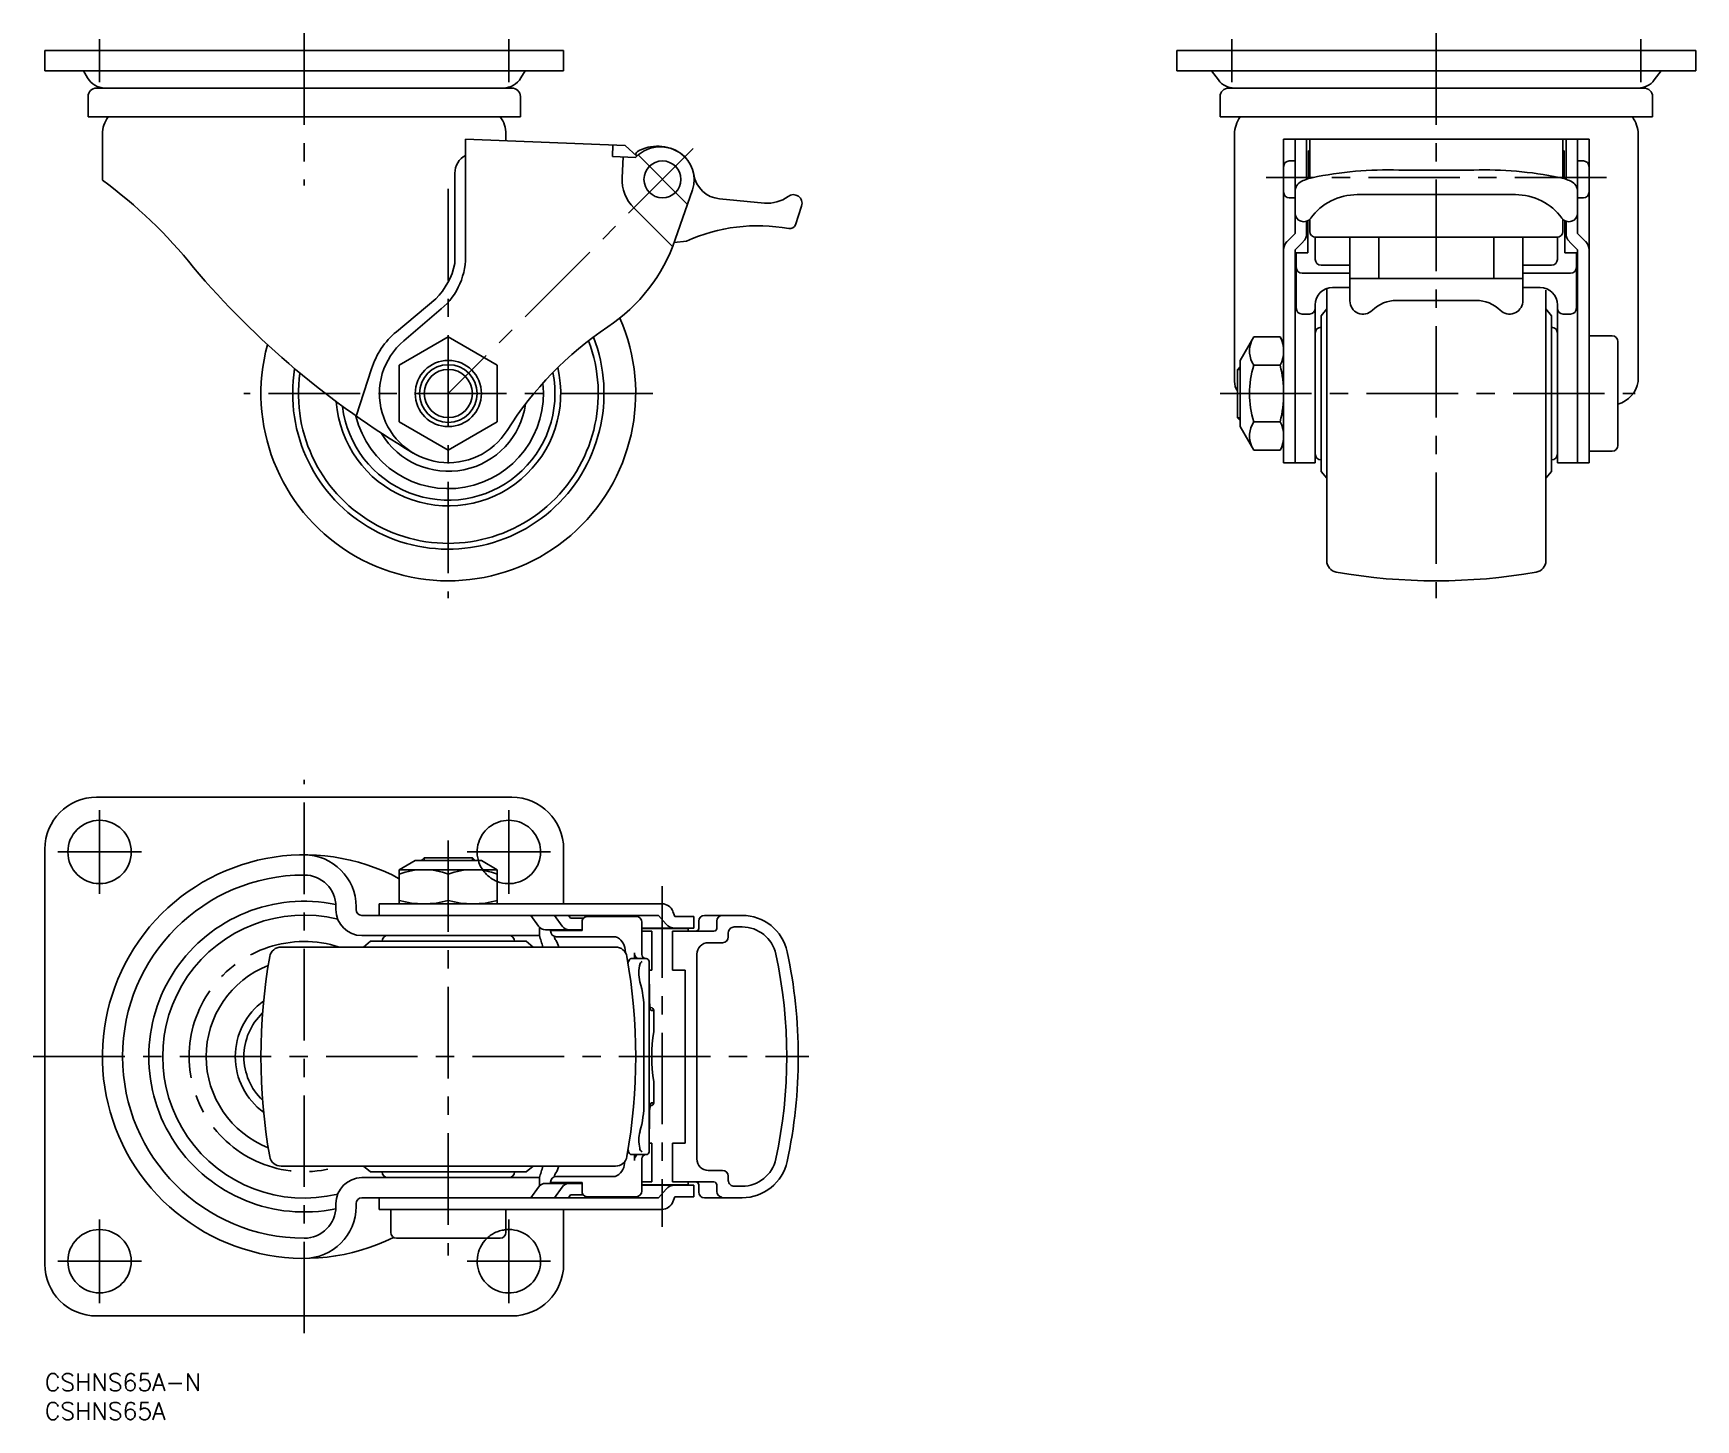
# Model space of a CAD drawing. Extents: x -2 to 286, y -8 to 233.
import ezdxf

# ---------------------------------------------------------------- set-up
doc = ezdxf.new("R2010")
doc.units = 0
doc.header["$LTSCALE"] = 0.5
doc.linetypes.add('CENTER', pattern=[50.8, 31.75, -6.35, 6.35, -6.35])
doc.linetypes.add('DASHED', pattern=[19.05, 12.7, -6.35])
for name, color, linetype in [('MSM_CENTER', 1, 'CENTER'), ('MSM_CONTINUOUS', 7, 'CONTINUOUS'), ('MSM_DASHED', 4, 'DASHED'), ('MSM_NARROW', 5, 'CONTINUOUS'), ('MSM_PART_NUMBER', 7, 'CONTINUOUS')]:
    doc.layers.add(name, color=color, linetype=linetype)
doc.styles.get("Standard").update_dxf_attribs({"font": 'txt.shx', "height": 3, "bigfont": 'bigfont.shx'})

# ---------------------------------------------------------------- blocks, each defined once
blk = doc.blocks.new('*U22')
at = {"layer": 'MSM_PART_NUMBER'}
blk.add_text('CSHNS65A-N', height=3, dxfattribs=at).set_placement((0, -3))
blk = doc.blocks.new('*U23')
at = {"layer": 'MSM_PART_NUMBER'}
blk.add_text('CSHNS65A', height=3, dxfattribs=at).set_placement((0, -8))

msp = doc.modelspace()

# ---------------------------------------------------------------- linework, layer by layer
at = {"layer": 'MSM_CENTER'}
for p, q in [((9.5, 231.53), (9.5, 224.03)), ((45, 232.53), (45, 206.09)), ((80.5, 231.53), (80.5, 224.03)), ((205.88, 231.53), (205.88, 224.03)), ((241.38, 232.53), (241.38, 134.53)), ((276.88, 231.53), (276.88, 224.03)), ((112.49, 212.52), (70, 170.03)), ((102.91, 211.41), (111.38, 202.94)), ((70, 205.53), (70, 134.53)), ((270.88, 207.51), (211.88, 207.51)), ((105.5, 170.03), (34.5, 170.03)), ((203.88, 170.03), (275.88, 170.03)), ((45, 7), (45, 103)), ((9.5, 83.25), (9.5, 97.75)), ((80.5, 83.25), (80.5, 97.75)), ((70, 92.5), (70, 20.5)), ((2.25, 90.5), (16.75, 90.5)), ((87.75, 90.5), (73.25, 90.5)), ((107.1, 84.54), (107.1, 25.46)), ((-2, 55), (132.51, 55)), ((9.5, 26.75), (9.5, 12.25)), ((80.5, 26.75), (80.5, 12.25)), ((2.25, 19.5), (16.75, 19.5)), ((87.75, 19.5), (73.25, 19.5))]:
    msp.add_line(p, q, dxfattribs=at)
msp.add_arc((45, 55), 19.96, 72.1647, 287.8353, dxfattribs=at)
at = {"layer": 'MSM_CONTINUOUS'}
for p, q in [((0, 229.53), (0, 226.03)), ((0, 229.53), (90, 229.53)), ((90, 229.53), (90, 226.03)), ((196.38, 229.53), (196.38, 226.03)), ((196.38, 229.53), (286.38, 229.53)), ((286.38, 229.53), (286.38, 226.03)), ((90, 226.03), (0, 226.03)), ((6.7, 226.03), (7.42, 224.78)), ((83.3, 226.03), (82.58, 224.78)), ((196.38, 226.03), (286.38, 226.03)), ((202.38, 226.03), (203.58, 224.43)), ((280.38, 226.03), (279.18, 224.43)), ((81, 223.03), (9, 223.03)), ((277.38, 223.03), (205.38, 223.03)), ((7.5, 221.53), (7.5, 218.03)), ((82.5, 221.53), (82.5, 218.03)), ((203.88, 221.53), (203.88, 218.03)), ((278.88, 221.53), (278.88, 218.03)), ((82.5, 218.03), (7.5, 218.03)), ((203.88, 218.03), (278.88, 218.03)), ((10, 215.03), (10, 207.03)), ((72.98, 214.18), (100.68, 213.07)), ((72.98, 194.46), (72.98, 214.18)), ((80, 215.03), (80, 213.86)), ((206.38, 215.03), (206.38, 172.12)), ((267.88, 214.18), (214.88, 214.18)), ((214.88, 214.18), (214.88, 158.03)), ((216.88, 214.18), (216.88, 197.79)), ((218.88, 214.18), (218.88, 207.19)), ((219.44, 214.18), (219.44, 207.37)), ((263.32, 214.18), (263.32, 207.37)), ((263.88, 214.18), (263.88, 207.19)), ((265.88, 214.18), (265.88, 197.79)), ((267.88, 214.18), (267.88, 158.03)), ((276.38, 215.03), (276.38, 172.12)), ((98.54, 213.16), (98.46, 211.16)), ((98.46, 211.16), (102.48, 211)), ((100.3, 211.09), (100.15, 207.46)), ((102.71, 211.22), (100.68, 213.07)), ((219.19, 212.12), (219.44, 212.12)), ((219.19, 212.12), (219.19, 207.29)), ((263.57, 212.12), (263.32, 212.12)), ((263.57, 212.12), (263.57, 207.29)), ((71.13, 192.57), (71.13, 208.25)), ((216.88, 210.38), (215.88, 210.38)), ((234.9, 208.79), (247.85, 208.79)), ((265.88, 210.38), (266.88, 210.38)), ((112.34, 205.38), (109.35, 196.73)), ((102.2, 202.23), (108.91, 195.52)), ((124.84, 203.08), (117.06, 203.8)), ((131.28, 202.55), (130.2, 199.31)), ((215.88, 203.98), (216.88, 203.98)), ((227.65, 204.53), (255.11, 204.53)), ((266.88, 203.98), (265.88, 203.98)), ((218.88, 199.91), (218.88, 197.79)), ((219.08, 194.42), (219.08, 200)), ((219.44, 198.13), (219.44, 200.27)), ((263.32, 198.13), (263.32, 200.27)), ((263.68, 200), (263.68, 194.42)), ((263.88, 199.91), (263.88, 197.79)), ((109.18, 196.25), (111.29, 196.46)), ((216.88, 197.79), (215.47, 196.37)), ((218.29, 196.37), (216.88, 194.96)), ((220.38, 193.3), (220.38, 197.13)), ((262.32, 197.13), (220.44, 197.13)), ((226.38, 186.11), (226.38, 197.13)), ((231.38, 197.13), (231.38, 189.99)), ((251.38, 197.13), (251.38, 189.99)), ((256.38, 185.87), (256.38, 197.13)), ((262.38, 193.3), (262.38, 197.13)), ((264.47, 196.37), (265.88, 194.96)), ((265.88, 197.79), (267.29, 196.37)), ((216.88, 194.96), (216.88, 158.03)), ((217.08, 194.42), (219.08, 194.42)), ((217.08, 194.42), (217.08, 184.81)), ((263.68, 194.42), (265.68, 194.42)), ((265.68, 194.42), (265.68, 184.81)), ((265.88, 194.96), (265.88, 158.03)), ((218.08, 190.88), (226.38, 190.88)), ((221.38, 192.3), (226.38, 192.3)), ((256.38, 192.3), (261.38, 192.3)), ((256.38, 190.88), (264.68, 190.88)), ((222.38, 188.24), (222.38, 141.02)), ((223.38, 188.41), (226.38, 188.41)), ((226.38, 189.99), (256.38, 189.99)), ((256.38, 188.41), (259.38, 188.41)), ((260.38, 187.97), (260.38, 141.02)), ((67.82, 186.48), (61, 180.75)), ((68.77, 184.7), (62.27, 179.17)), ((220.38, 185.41), (220.38, 158.03)), ((221.38, 183.53), (222.38, 184.73)), ((248.26, 186.19), (234.5, 186.19)), ((261.38, 183.53), (260.38, 184.73)), ((262.38, 185.41), (262.38, 158.03)), ((218.08, 183.81), (219.38, 183.81)), ((221.38, 156.53), (221.38, 183.53)), ((261.38, 183.53), (261.38, 156.53)), ((264.68, 183.81), (263.38, 183.81)), ((70, 179.84), (61.5, 174.94)), ((70, 179.84), (78.5, 174.94)), ((209.73, 179.84), (207.38, 175.78)), ((214.3, 179.84), (209.73, 179.84)), ((214.88, 178.84), (214.3, 179.84)), ((271.88, 180.03), (267.88, 180.03)), ((272.88, 179.03), (272.88, 161.03)), ((54.04, 166.09), (56.67, 174.29)), ((61.5, 174.94), (61.5, 165.12)), ((78.5, 174.94), (78.5, 165.12)), ((206.88, 174.22), (207.38, 174.72)), ((206.88, 174.22), (206.88, 165.84)), ((207.38, 164.28), (207.38, 175.78)), ((214.3, 174.94), (209.73, 174.94)), ((70, 160.21), (61.5, 165.12)), ((70, 160.21), (78.5, 165.12)), ((206.88, 165.84), (207.38, 165.34)), ((214.3, 165.12), (209.73, 165.12)), ((209.73, 160.21), (207.38, 164.28)), ((214.3, 160.21), (209.73, 160.21)), ((214.88, 161.22), (214.3, 160.21)), ((267.88, 160.03), (271.88, 160.03)), ((214.88, 158.03), (220.38, 158.03)), ((221.38, 156.53), (222.38, 155.33)), ((261.38, 156.53), (260.38, 155.33)), ((262.38, 158.03), (267.88, 158.03)), ((81, 100), (9, 100)), ((0, 91), (0, 19)), ((65.81, 89.5), (65.31, 89)), ((65.81, 89.5), (74.18, 89.5)), ((74.18, 89.5), (74.68, 89)), ((90, 81.5), (90, 91)), ((61.5, 87.41), (64.25, 89)), ((61.5, 81.5), (61.5, 87.41)), ((61.5, 87.41), (78.5, 87.41)), ((64.25, 89), (75.75, 89)), ((70, 86.65), (70, 82.08)), ((78.5, 87.41), (75.75, 89)), ((78.5, 81.5), (78.5, 87.41)), ((50.5, 80.5), (50.5, 81)), ((54, 81), (54, 80.5)), ((107.07, 81.5), (58, 81.5)), ((58, 81.5), (58, 79.5)), ((55, 79.5), (106.48, 79.5)), ((85.66, 77.63), (84.34, 79.5)), ((89.73, 77.63), (88.41, 79.5)), ((91.21, 79), (90.86, 79.5)), ((93.43, 79), (91.21, 79)), ((93.2, 78.3), (93.2, 76.85)), ((94.04, 79.3), (102.57, 79.3)), ((98.88, 79.3), (99.02, 79.5)), ((101.33, 79.3), (101.47, 79.5)), ((103.57, 72.72), (103.57, 78.3)), ((107.78, 77.99), (106.48, 79.5)), ((109.28, 79.3), (108.94, 80.2)), ((109.28, 79.3), (112.6, 79.3)), ((112.6, 79.3), (112.6, 77.3)), ((113.43, 78.5), (113.43, 77.25)), ((114.43, 79.5), (120.95, 79.5)), ((116.57, 78.5), (116.57, 77.25)), ((85.8, 76), (55, 76)), ((56.5, 75), (55.3, 74)), ((83.5, 75), (56.5, 75)), ((83.5, 75), (84.7, 74)), ((85.8, 76), (85.8, 77.46)), ((93.2, 77), (86.88, 77)), ((87.73, 77), (87.73, 76.8)), ((87.92, 76.85), (87.92, 77)), ((87.92, 76.85), (93.2, 76.85)), ((88.75, 75.8), (99.03, 75.8)), ((103.57, 77.3), (112.6, 77.3)), ((111.6, 77.25), (103.57, 77.25)), ((103.57, 76.75), (105.3, 76.75)), ((105.3, 76.75), (105.3, 70)), ((108.9, 76.75), (116.07, 76.75)), ((108.9, 76.75), (108.9, 70)), ((111.6, 77.25), (111.6, 76.75)), ((118.57, 76.49), (118.57, 75.75)), ((119.61, 77.49), (120.95, 77.49)), ((40.99, 74), (99.01, 74)), ((100.73, 73.02), (100.66, 73.52)), ((102.28, 72), (102.28, 73)), ((113.1, 72.75), (113.1, 37.25)), ((117.57, 74.75), (115.1, 74.75)), ((104.31, 72), (101.7, 72)), ((104.81, 38.5), (104.81, 71.5)), ((104.81, 70), (105.3, 70)), ((104.88, 65.71), (104.81, 69.5)), ((104.84, 70), (104.84, 68.04)), ((108.9, 70), (111.1, 70)), ((111.1, 70), (111.1, 40)), ((105.13, 63.5), (105.01, 63.5)), ((103.91, 63.02), (103.91, 46.98)), ((105.64, 63), (105.16, 63)), ((105.64, 63), (105.64, 59.36)), ((105.64, 47), (105.64, 50.64)), ((105.01, 46.5), (105.13, 46.5)), ((105.16, 47), (105.11, 46.95)), ((105.16, 47), (105.64, 47)), ((104.81, 40.5), (104.88, 44.29)), ((104.84, 41.96), (104.84, 40)), ((101.59, 38), (104.31, 38)), ((102.28, 37), (102.28, 38)), ((104.82, 40), (105.3, 40)), ((105.3, 40), (105.3, 33.25)), ((108.9, 40), (111.1, 40)), ((108.9, 33.25), (108.9, 40)), ((40.99, 36), (99.01, 36)), ((56.5, 35), (55.3, 36)), ((83.5, 35), (56.5, 35)), ((83.5, 35), (84.7, 36)), ((100.57, 36.48), (100.62, 36.81)), ((103.57, 31.7), (103.57, 37.28)), ((117.57, 35.25), (115.1, 35.25)), ((85.8, 34), (55, 34)), ((85.66, 32.37), (84.34, 30.5)), ((85.8, 34), (85.8, 32.54)), ((93.2, 33), (86.88, 33)), ((87.73, 33.2), (87.73, 33)), ((93.2, 33.15), (87.92, 33.15)), ((87.92, 33), (87.92, 33.15)), ((89.73, 32.37), (88.41, 30.5)), ((98.94, 34.2), (88.75, 34.2)), ((93.2, 33.15), (93.2, 31.7)), ((103.57, 33.25), (105.3, 33.25)), ((111.6, 32.75), (103.57, 32.75)), ((103.57, 32.7), (112.6, 32.7)), ((107.77, 32.01), (106.47, 30.5)), ((108.9, 33.25), (116.07, 33.25)), ((111.6, 32.75), (111.6, 33.25)), ((112.6, 32.7), (112.6, 30.7)), ((113.43, 31.5), (113.43, 32.75)), ((116.57, 31.6), (116.57, 32.75)), ((118.57, 33.51), (118.57, 34.25)), ((119.61, 32.51), (120.95, 32.51)), ((50.5, 29.5), (50.5, 29)), ((54, 29), (54, 29.5)), ((55, 30.5), (106.47, 30.5)), ((58, 30.5), (58, 28.5)), ((91.21, 31), (90.86, 30.5)), ((93.43, 31), (91.21, 31)), ((102.57, 30.7), (94.04, 30.7)), ((98.88, 30.7), (99.02, 30.5)), ((101.33, 30.7), (101.47, 30.5)), ((109.28, 30.7), (108.94, 29.8)), ((109.28, 30.7), (112.6, 30.7)), ((114.43, 30.5), (120.95, 30.5)), ((107.07, 28.5), (58, 28.5)), ((60, 24.5), (60, 28.5)), ((80, 28.5), (80, 24.5)), ((90, 19), (90, 28.5)), ((61, 23.5), (79, 23.5)), ((9, 10), (81, 10))]:
    msp.add_line(p, q, dxfattribs=at)
for centre, radius in [((107.14, 207.18), 3.2), ((70, 170.03), 5.75), ((70, 170.03), 5), ((9.5, 90.5), 5.5), ((9.5, 19.5), 5.5)]:
    msp.add_circle(centre, radius, dxfattribs=at)
for centre, radius, start, end in [((10.45, 226.53), 3.5, 210, 270), ((9, 221.53), 1.5, 90, 180), ((79.55, 226.53), 3.5, 270, 330), ((81, 221.53), 1.5, 0, 90), ((206.38, 226.53), 3.5, 216.8699, 270), ((205.38, 221.53), 1.5, 90, 180), ((276.38, 226.53), 3.5, 270, 323.1301), ((277.38, 221.53), 1.5, 0, 90), ((15, 215.03), 5, 143.1749, 180), ((75, 215.03), 5, 0, 36.8251), ((211.38, 215.03), 5, 143.1301, 180), ((271.38, 215.03), 5, 0, 36.8699), ((74.63, 208.25), 3.5, 118.0992, 180), ((106.79, 206.82), 6, 42.2499, 135.9013), ((103.05, 211.58), 0.5, 119.8894, 227.6843), ((106.29, 205.94), 7, 55.3843, 119.8894), ((107.14, 207.18), 5.5, 340.9365, 55.3829), ((117.52, 208.78), 5, 188.8018, 264.6843), ((215.88, 209.38), 1, 90, 180), ((232.89, 145.31), 63.51, 88.1841, 101.8588), ((249.87, 145.31), 63.51, 78.357, 91.8159), ((266.88, 209.38), 1, 0, 90), ((-38.24, 140.86), 81.89, 38.5637, 53.9075), ((107.14, 207.18), 7, 177.7116, 225), ((215.88, 204.98), 1, 180, 270), ((218.88, 205.04), 2, 115.1803, 180), ((221.73, 198.98), 8.7, 100.9627, 115.1803), ((261.03, 198.98), 8.7, 64.8197, 79.0373), ((263.88, 205.04), 2, 0, 64.8197), ((266.88, 204.98), 1, 270, 0), ((125.39, 209.05), 6, 264.6843, 306.4988), ((129.85, 203.03), 1.5, 341.6258, 126.4988), ((227.65, 194.53), 10, 90, 143.7318), ((255.11, 194.53), 10, 36.2682, 90), ((123.65, 169.21), 29.92, 79.573, 114.3983), ((129.25, 199.62), 1, 259.6843, 341.6258), ((218.38, 201.33), 1.5, 180, 323.7318), ((264.38, 201.33), 1.5, 216.2682, 0), ((81, 206.53), 30, 303.7332, 340.9365), ((216.88, 194.96), 2, 135, 180), ((216.88, 197.79), 2, 315, 0), ((220.44, 198.13), 1, 180, 270), ((262.32, 198.13), 1, 270, 0), ((265.88, 197.79), 2, 180, 225), ((265.88, 194.96), 2, 0, 45), ((61, 193.84), 12, 310.3708, 2.9297), ((221.38, 193.3), 1, 180, 270), ((261.38, 193.3), 1, 270, 0), ((140.28, 288.82), 150, 220.2449, 239.4026), ((59.38, 195.01), 12, 314.6667, 348.2382), ((218.08, 191.88), 1, 180, 270), ((264.68, 191.88), 1, 270, 0), ((223.38, 185.41), 3, 90, 180), ((259.38, 185.41), 3, 0, 90), ((218.08, 184.81), 1, 180, 270), ((219.38, 184.81), 1, 270, 0), ((228.68, 186.11), 2.3, 180, 314.5596), ((234.5, 180.19), 6, 90, 134.5596), ((248.26, 180.19), 6, 45.4404, 90), ((254.08, 186.11), 2.3, 225.4404, 354.164), ((263.38, 184.81), 1, 180, 270), ((264.68, 184.81), 1, 270, 0), ((70, 170.03), 32.5, 164.92, 23.7359), ((70, 170.03), 27, 170.8682, 21.2594), ((70, 170.03), 26, 172.1956, 20.6311), ((70, 170.03), 14, 130.0158, 162.2668), ((70.04, 170.03), 12, 130.3708, 327.819), ((130.98, 131.68), 60, 123.7332, 147.819), ((213.31, 177.39), 4.34, 154.3842, 214.3842), ((209.4, 177.39), 5.48, 333.3771, 26.6229), ((221.38, 180.53), 1, 90, 180), ((261.38, 180.53), 1, 0, 90), ((271.88, 179.03), 1, 0, 90), ((70, 170.03), 19.5, 184.2567, 13.3327), ((70, 170.03), 18.5, 186.9793, 11.4018), ((225.21, 170.03), 16.24, 162.412, 197.588), ((193.85, 170.03), 21.03, 346.5065, 13.494), ((70, 170.03), 16.5, 193.7584, 6.3031), ((209.4, 172.16), 3.02, 180.8047, 213.4666), ((271.51, 172.89), 4.93, 286.1498, 350.9679), ((70, 170.03), 13.5, 210.8794, 352.2358), ((213.31, 162.67), 4.34, 145.6158, 205.6158), ((209.4, 162.67), 5.48, 333.3771, 26.6229), ((214.88, 164.95), 2, 0, 2.2068), ((221.38, 159.53), 1, 180, 270), ((261.38, 159.53), 1, 270, 0), ((271.88, 161.03), 1, 270, 0), ((224.38, 141.02), 2, 180, 260.0104), ((241.38, 237.53), 100, 260.0104, 279.9896), ((258.38, 141.02), 2, 279.9896, 0), ((9, 91), 9, 90, 180), ((81, 91), 9, 0, 90), ((80.5, 90.5), 5.5, 248.6763, 195.8266), ((45, 55), 35, 61.8729, 296.3116), ((45, 81), 9, 0, 90), ((65.75, 75.14), 12.28, 69.7438, 110.2562), ((74.25, 75.14), 12.28, 69.7438, 110.2562), ((45, 55), 31.5, 90, 270), ((45, 81), 5.5, 360, 90), ((45, 55), 26.96, 78.2592, 281.7408), ((65.75, 97.35), 15.85, 254.4429, 285.5571), ((74.25, 97.35), 15.85, 254.4429, 285.5571), ((107.07, 79.5), 2, 20.5655, 90), ((45, 55), 24.55, 76.3108, 283.6892), ((55, 80.5), 4.5, 180, 270), ((55, 80.5), 1, 180, 270), ((94.12, 78.38), 0.923, 95.0211, 184.9803), ((102.57, 78.3), 1, 0.001, 89.999), ((109.3, 79.3), 2, 220.7537, 270), ((114.43, 78.5), 1, 90, 180), ((117.57, 78.5), 1, 90, 180), ((120.95, 71.5), 8, 12.2125, 90), ((59.5, 75), 1, 90, 180), ((80.5, 75), 1, 0, 90), ((86.88, 78.5), 1.5, 215.2644, 270), ((18.5, 55), 70.5, 15.6347, 17.3304), ((88.75, 76.82), 1.02, 181.1277, 270.3191), ((89.56, 75.86), 1.15, 180.2928, 216.2532), ((85.71, 73.17), 3.56, 13.5116, 34.5062), ((90.95, 78.5), 1.5, 215.2644, 270), ((98.03, 73.37), 2.63, 3.4053, 67.7737), ((112.93, 77.25), 0.5, 270, 0), ((116.07, 77.25), 0.5, 270, 0), ((117.57, 75.75), 1, 270, 0), ((119.57, 76.49), 1, 87.859, 180), ((120.95, 71.49), 6, 12.2062, 90), ((137.5, 55), 100, 170.0104, 189.9896), ((40.99, 72), 2, 90, 170.0104), ((99.01, 72), 2, 9.9896, 90), ((2.5, 55), 100, 350.0104, 9.9896), ((103.38, 72.96), 1.1, 177.745, 240.1583), ((104.32, 72.74), 0.75, 181.7591, 263.0081), ((115.1, 72.75), 2, 90, 180), ((44.71, 55), 84, 347.7938, 12.2062), ((44.71, 55), 86, 347.7875, 12.2125), ((45, 55), 17, 111.5412, 248.4588), ((103.18, 70.73), 2.06, 148.2039, 166.7769), ((101.77, 71.62), 0.389, 99.393, 148.894), ((108.78, 69.49), 5.74, 163.4702, 195.2842), ((103.8, 70.99), 0.539, 110.2804, 166.6468), ((104.31, 71.5), 0.5, 359.9428, 89.9425), ((87.62, 63.37), 16.29, 358.7497, 16.4046), ((45, 55), 11.96, 126.0089, 233.9911), ((115.49, 65.26), 10.62, 177.5557, 191.8091), ((105.14, 62.99), 0.507, 0.8047, 90.7825), ((45, 55), 10.46, 133.5988, 226.4012), ((105.19, 63.09), 0.0921, 181.2767, 251.3021), ((133.46, 55), 28.16, 171.0914, 188.9086), ((87.4, 46.65), 16.51, 343.7136, 1.1321), ((114.77, 44.78), 9.9, 167.3637, 182.8478), ((105.14, 47.01), 0.507, 269.201, 359.2119), ((108.97, 40.49), 5.92, 164.9624, 193.6907), ((40.99, 38), 2, 189.9896, 270), ((99.01, 38), 2, 270, 350.0104), ((102.86, 39.16), 1.73, 192.3036, 222.3914), ((103.38, 37.04), 1.1, 119.8417, 182.255), ((103.88, 39.12), 0.672, 182.6918, 246.8033), ((104.31, 37.26), 0.742, 90.4176, 178.503), ((104.31, 38.5), 0.5, 270.0575, 0.0572), ((59.5, 35), 1, 180, 270), ((80.5, 35), 1, 270, 0), ((18.5, 55), 70.5, 342.6696, 344.3653), ((89.86, 34.04), 1.45, 147.5595, 175.724), ((85.68, 36.84), 3.59, 325.5977, 346.4258), ((97.95, 36.63), 2.63, 292.2263, 356.5947), ((115.1, 37.25), 2, 180, 270), ((117.57, 34.25), 1, 0, 90), ((120.95, 38.51), 6, 270, 347.7938), ((120.95, 38.5), 8, 270, 347.7875), ((55, 29.5), 4.5, 90, 180), ((86.88, 31.5), 1.5, 90, 144.7356), ((88.74, 33.19), 1.01, 89.3455, 179.2077), ((90.95, 31.5), 1.5, 90, 144.7356), ((109.28, 30.7), 2, 90, 139.2463), ((112.93, 32.75), 0.5, 0, 90), ((116.07, 32.75), 0.5, 0, 90), ((119.57, 33.51), 1, 180, 272.141), ((45, 29), 5.5, 270, 0), ((45, 29), 9, 270, 0), ((55, 29.5), 1, 90, 180), ((94.12, 31.62), 0.923, 175.0184, 264.9803), ((102.57, 31.7), 1, 270.0015, 359.9985), ((107.07, 30.5), 2, 270, 339.4345), ((114.43, 31.5), 1, 180, 270), ((117.57, 31.6), 1, 180, 262.9789), ((61, 24.5), 1, 180, 270), ((80.5, 19.5), 5.5, 133.3418, 95.216), ((79, 24.5), 1, 270, 360), ((9, 19), 9, 180, 270), ((81, 19), 9, 270, 0)]:
    msp.add_arc(centre, radius, start, end, dxfattribs=at)
at = {"layer": 'MSM_DASHED'}
for centre, start, end in [((80.5, 90.5), 195.8266, 248.6763), ((80.5, 19.5), 95.216, 133.3418)]:
    msp.add_arc(centre, 5.5, start, end, dxfattribs=at)
at = {"layer": 'MSM_NARROW'}
for p, q in [((207.38, 174.22), (206.88, 174.22)), ((207.38, 165.84), (206.88, 165.84)), ((65.81, 89.5), (65.81, 89)), ((74.18, 89.5), (74.18, 89))]:
    msp.add_line(p, q, dxfattribs=at)
msp.add_circle((70, 170.03), 4.18, dxfattribs=at)

# ---------------------------------------------------------------- block references
at = {"layer": 'MSM_CONTINUOUS'}
for name in ['*U22', '*U23']:
    msp.add_blockref(name, (0, 0), dxfattribs=at)

doc.saveas('drawing.dxf')
